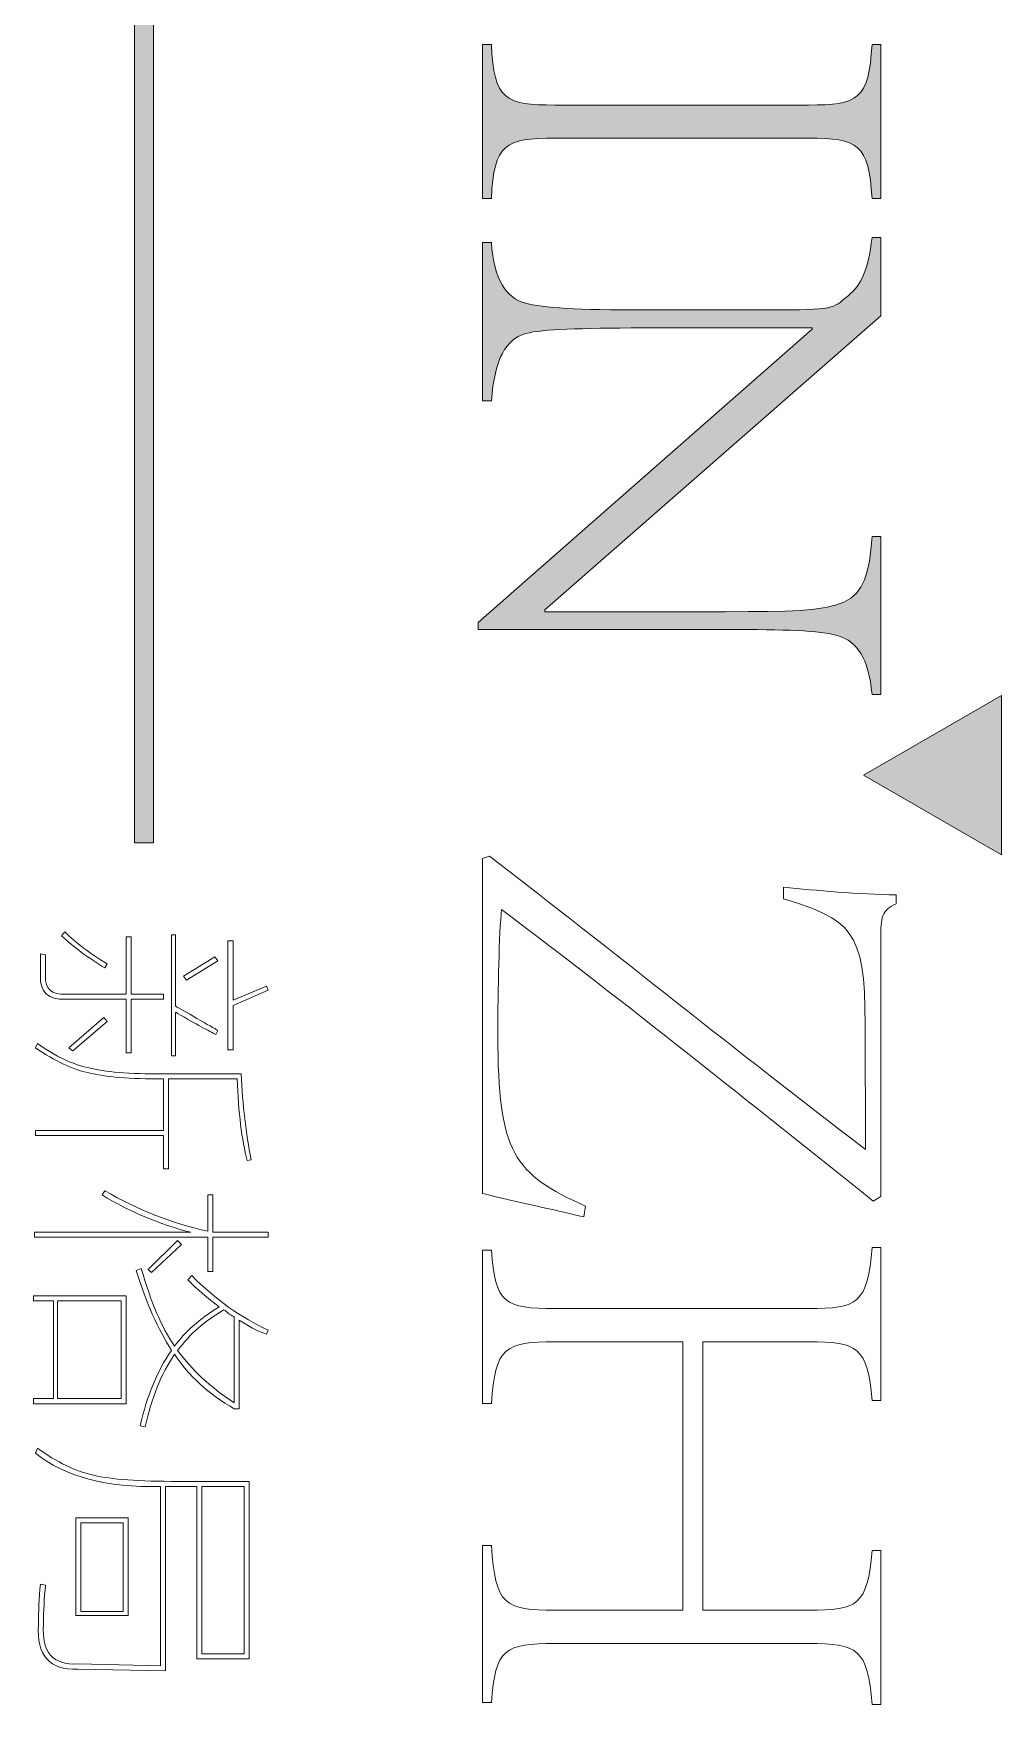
# Model space of a CAD drawing. Header units: inches. Extents: x -3733042 to -3643265, y 623859 to 997713.
# Drawn here: x -3679443 to -3678636, y 794954 to 796348 of the extents above; entities that cross this region are included whole.
import ezdxf

# ---------------------------------------------------------------- set-up
doc = ezdxf.new("R2010")
doc.units = ezdxf.units.IN
doc.header["$LTSCALE"] = 1000
doc.header["$MEASUREMENT"] = 0
doc.layers.get('0').update_dxf_attribs({"lineweight": 18})

msp = doc.modelspace()

# ---------------------------------------------------------------- hatches: boundary and pattern name
for points in [[(-3679342.9, 796861.4), (-3679342.9, 795672.8), (-3679358.9, 795672.8), (-3679358.9, 796861.4)], [(-3678635.5, 795663), (-3678750.6, 795729.4), (-3678635.5, 795795.8)]]:
    msp.add_hatch(color=256).paths.add_polyline_path(points, flags=0)
h = msp.add_hatch(color=256)
edge = h.paths.add_edge_path(flags=0)
edge.add_spline(control_points=[(-3679068.5, 796173.6), (-3679068.5, 796173.6), (-3679061.1, 796173.6), (-3679061.1, 796173.6)], knot_values=[0, 0, 0, 0, 7.441406, 7.441406, 7.441406, 7.441406], weights=[1, 1, 1, 1], degree=3, periodic=0)
edge.add_spline(control_points=[(-3679061.1, 796173.6), (-3679058.9, 796142.3), (-3679048.3, 796127.4), (-3679033.5, 796123.2)], knot_values=[0, 0, 0, 0, 61.348864, 61.348864, 61.348864, 61.348864], weights=[1, 1, 1, 1], degree=3, periodic=0)
edge.add_spline(control_points=[(-3679033.5, 796123.2), (-3679017.5, 796118.9), (-3678988.3, 796117.3), (-3678934.7, 796117.3)], knot_values=[0, 0, 0, 0, 99.116821, 99.116821, 99.116821, 99.116821], weights=[1, 1, 1, 1], degree=3, periodic=0)
edge.add_spline(control_points=[(-3678934.7, 796117.3), (-3678934.7, 796117.3), (-3678819.5, 796117.3), (-3678819.5, 796117.3)], knot_values=[0, 0, 0, 0, 115.212606, 115.212606, 115.212606, 115.212606], weights=[1, 1, 1, 1], degree=3, periodic=0)
edge.add_spline(control_points=[(-3678819.5, 796117.3), (-3678772.2, 796117.3), (-3678774.9, 796120), (-3678763.2, 796129.5)], knot_values=[0, 0, 0, 0, 59.527943, 59.527943, 59.527943, 59.527943], weights=[1, 1, 1, 1], degree=3, periodic=0)
edge.add_spline(control_points=[(-3678763.2, 796129.5), (-3678752.6, 796138.6), (-3678746.8, 796149.7), (-3678743.6, 796177.8)], knot_values=[0, 0, 0, 0, 53.556612, 53.556612, 53.556612, 53.556612], weights=[1, 1, 1, 1], degree=3, periodic=0)
edge.add_spline(control_points=[(-3678743.6, 796177.8), (-3678743.6, 796177.8), (-3678736.2, 796177.8), (-3678736.2, 796177.8)], knot_values=[0, 0, 0, 0, 7.441406, 7.441406, 7.441406, 7.441406], weights=[1, 1, 1, 1], degree=3, periodic=0)
edge.add_spline(control_points=[(-3678736.2, 796177.8), (-3678736.2, 796177.8), (-3678736.2, 796112.5), (-3678736.2, 796112.5)], knot_values=[0, 0, 0, 0, 65.293172, 65.293172, 65.293172, 65.293172], weights=[1, 1, 1, 1], degree=3, periodic=0)
edge.add_spline(control_points=[(-3678736.2, 796112.5), (-3678736.2, 796112.5), (-3679016.5, 795867.3), (-3679016.5, 795867.3)], knot_values=[0, 0, 0, 0, 372.463837, 372.463837, 372.463837, 372.463837], weights=[1, 1, 1, 1], degree=3, periodic=0)
edge.add_spline(control_points=[(-3679016.5, 795867.3), (-3679016.5, 795867.3), (-3679016.5, 795865.7), (-3679016.5, 795865.7)], knot_values=[0, 0, 0, 0, 1.601969, 1.601969, 1.601969, 1.601969], weights=[1, 1, 1, 1], degree=3, periodic=0)
edge.add_spline(control_points=[(-3679016.5, 795865.7), (-3679016.5, 795865.7), (-3678865.2, 795865.7), (-3678865.2, 795865.7)], knot_values=[0, 0, 0, 0, 151.308594, 151.308594, 151.308594, 151.308594], weights=[1, 1, 1, 1], degree=3, periodic=0)
edge.add_spline(control_points=[(-3678865.2, 795865.7), (-3678761.7, 795865.7), (-3678747.8, 795866.2), (-3678743.6, 795928.3)], knot_values=[0, 0, 0, 0, 161.678425, 161.678425, 161.678425, 161.678425], weights=[1, 1, 1, 1], degree=3, periodic=0)
edge.add_spline(control_points=[(-3678743.6, 795928.3), (-3678743.6, 795928.3), (-3678736.2, 795928.3), (-3678736.2, 795928.3)], knot_values=[0, 0, 0, 0, 7.441406, 7.441406, 7.441406, 7.441406], weights=[1, 1, 1, 1], degree=3, periodic=0)
edge.add_spline(control_points=[(-3678736.2, 795928.3), (-3678736.2, 795928.3), (-3678736.2, 795796.7), (-3678736.2, 795796.7)], knot_values=[0, 0, 0, 0, 131.645711, 131.645711, 131.645711, 131.645711], weights=[1, 1, 1, 1], degree=3, periodic=0)
edge.add_spline(control_points=[(-3678736.2, 795796.7), (-3678736.2, 795796.7), (-3678743.6, 795796.7), (-3678743.6, 795796.7)], knot_values=[0, 0, 0, 0, 7.441406, 7.441406, 7.441406, 7.441406], weights=[1, 1, 1, 1], degree=3, periodic=0)
edge.add_spline(control_points=[(-3678743.6, 795796.7), (-3678746.3, 795827.4), (-3678756.3, 795840.7), (-3678771.7, 795845.5)], knot_values=[0, 0, 0, 0, 60.154633, 60.154633, 60.154633, 60.154633], weights=[1, 1, 1, 1], degree=3, periodic=0)
edge.add_spline(control_points=[(-3678771.7, 795845.5), (-3678788.2, 795850.3), (-3678815.2, 795850.8), (-3678865.2, 795850.8)], knot_values=[0, 0, 0, 0, 93.804687, 93.804687, 93.804687, 93.804687], weights=[1, 1, 1, 1], degree=3, periodic=0)
edge.add_spline(control_points=[(-3678865.2, 795850.8), (-3678865.2, 795850.8), (-3679072.2, 795850.8), (-3679072.2, 795850.8)], knot_values=[0, 0, 0, 0, 207.067464, 207.067464, 207.067464, 207.067464], weights=[1, 1, 1, 1], degree=3, periodic=0)
edge.add_spline(control_points=[(-3679072.2, 795850.8), (-3679072.2, 795850.8), (-3679072.2, 795856.7), (-3679072.2, 795856.7)], knot_values=[0, 0, 0, 0, 5.839437, 5.839437, 5.839437, 5.839437], weights=[1, 1, 1, 1], degree=3, periodic=0)
edge.add_spline(control_points=[(-3679072.2, 795856.7), (-3679072.2, 795856.7), (-3678793.5, 796101.4), (-3678793.5, 796101.4)], knot_values=[0, 0, 0, 0, 370.937923, 370.937923, 370.937923, 370.937923], weights=[1, 1, 1, 1], degree=3, periodic=0)
edge.add_spline(control_points=[(-3678793.5, 796101.4), (-3678793.5, 796101.4), (-3678793.5, 796102.5), (-3678793.5, 796102.5)], knot_values=[0, 0, 0, 0, 1.059367, 1.059367, 1.059367, 1.059367], weights=[1, 1, 1, 1], degree=3, periodic=0)
edge.add_spline(control_points=[(-3678793.5, 796102.5), (-3678793.5, 796102.5), (-3678934.7, 796102.5), (-3678934.7, 796102.5)], knot_values=[0, 0, 0, 0, 141.231689, 141.231689, 141.231689, 141.231689], weights=[1, 1, 1, 1], degree=3, periodic=0)
edge.add_spline(control_points=[(-3678934.7, 796102.5), (-3678988.3, 796101.9), (-3679017.5, 796101.4), (-3679032.4, 796097.7)], knot_values=[0, 0, 0, 0, 97.919192, 97.919192, 97.919192, 97.919192], weights=[1, 1, 1, 1], degree=3, periodic=0)
edge.add_spline(control_points=[(-3679032.4, 796097.7), (-3679048.9, 796092.9), (-3679058.4, 796077), (-3679061.1, 796041.4)], knot_values=[0, 0, 0, 0, 67.378468, 67.378468, 67.378468, 67.378468], weights=[1, 1, 1, 1], degree=3, periodic=0)
edge.add_spline(control_points=[(-3679061.1, 796041.4), (-3679061.1, 796041.4), (-3679068.5, 796041.4), (-3679068.5, 796041.4)], knot_values=[0, 0, 0, 0, 7.441406, 7.441406, 7.441406, 7.441406], weights=[1, 1, 1, 1], degree=3, periodic=0)
edge.add_spline(control_points=[(-3679068.5, 796041.4), (-3679068.5, 796041.4), (-3679068.5, 796173.6), (-3679068.5, 796173.6)], knot_values=[0, 0, 0, 0, 132.188314, 132.188314, 132.188314, 132.188314], weights=[1, 1, 1, 1], degree=3, periodic=0)
edge = h.paths.add_edge_path(flags=0)
edge.add_spline(control_points=[(-3679068.5, 796338.7), (-3679068.5, 796338.7), (-3679061.1, 796338.7), (-3679061.1, 796338.7)], knot_values=[0, 0, 0, 0, 7.441406, 7.441406, 7.441406, 7.441406], weights=[1, 1, 1, 1], degree=3, periodic=0)
edge.add_spline(control_points=[(-3679061.1, 796338.7), (-3679058.9, 796292.5), (-3679049.9, 796288.2), (-3679008, 796288.2)], knot_values=[0, 0, 0, 0, 88.239798, 88.239798, 88.239798, 88.239798], weights=[1, 1, 1, 1], degree=3, periodic=0)
edge.add_spline(control_points=[(-3679008, 796288.2), (-3679008, 796288.2), (-3678796.7, 796288.2), (-3678796.7, 796288.2)], knot_values=[0, 0, 0, 0, 211.279093, 211.279093, 211.279093, 211.279093], weights=[1, 1, 1, 1], degree=3, periodic=0)
edge.add_spline(control_points=[(-3678796.7, 796288.2), (-3678755.3, 796288.2), (-3678746.3, 796292.5), (-3678743.6, 796338.7)], knot_values=[0, 0, 0, 0, 87.923984, 87.923984, 87.923984, 87.923984], weights=[1, 1, 1, 1], degree=3, periodic=0)
edge.add_spline(control_points=[(-3678743.6, 796338.7), (-3678743.6, 796338.7), (-3678736.2, 796338.7), (-3678736.2, 796338.7)], knot_values=[0, 0, 0, 0, 7.441406, 7.441406, 7.441406, 7.441406], weights=[1, 1, 1, 1], degree=3, periodic=0)
edge.add_spline(control_points=[(-3678736.2, 796338.7), (-3678736.2, 796338.7), (-3678736.2, 796210.2), (-3678736.2, 796210.2)], knot_values=[0, 0, 0, 0, 128.467611, 128.467611, 128.467611, 128.467611], weights=[1, 1, 1, 1], degree=3, periodic=0)
edge.add_spline(control_points=[(-3678736.2, 796210.2), (-3678736.2, 796210.2), (-3678743.6, 796210.2), (-3678743.6, 796210.2)], knot_values=[0, 0, 0, 0, 7.441406, 7.441406, 7.441406, 7.441406], weights=[1, 1, 1, 1], degree=3, periodic=0)
edge.add_spline(control_points=[(-3678743.6, 796210.2), (-3678746.3, 796255.9), (-3678755.3, 796260.6), (-3678796.7, 796260.6)], knot_values=[0, 0, 0, 0, 87.776928, 87.776928, 87.776928, 87.776928], weights=[1, 1, 1, 1], degree=3, periodic=0)
edge.add_spline(control_points=[(-3678796.7, 796260.6), (-3678796.7, 796260.6), (-3679008, 796260.6), (-3679008, 796260.6)], knot_values=[0, 0, 0, 0, 211.279093, 211.279093, 211.279093, 211.279093], weights=[1, 1, 1, 1], degree=3, periodic=0)
edge.add_spline(control_points=[(-3679008, 796260.6), (-3679049.9, 796260.6), (-3679058.9, 796255.9), (-3679061.1, 796210.2)], knot_values=[0, 0, 0, 0, 88.092225, 88.092225, 88.092225, 88.092225], weights=[1, 1, 1, 1], degree=3, periodic=0)
edge.add_spline(control_points=[(-3679061.1, 796210.2), (-3679061.1, 796210.2), (-3679068.5, 796210.2), (-3679068.5, 796210.2)], knot_values=[0, 0, 0, 0, 7.441406, 7.441406, 7.441406, 7.441406], weights=[1, 1, 1, 1], degree=3, periodic=0)
edge.add_spline(control_points=[(-3679068.5, 796210.2), (-3679068.5, 796210.2), (-3679068.5, 796338.7), (-3679068.5, 796338.7)], knot_values=[0, 0, 0, 0, 128.467611, 128.467611, 128.467611, 128.467611], weights=[1, 1, 1, 1], degree=3, periodic=0)
edge = h.paths.add_edge_path(flags=0)
edge.add_spline(control_points=[(-3678743.6, 796688.5), (-3678743.6, 796688.5), (-3678736.2, 796688.5), (-3678736.2, 796688.5)], knot_values=[0, 0, 0, 0, 7.441406, 7.441406, 7.441406, 7.441406], weights=[1, 1, 1, 1], degree=3, periodic=0)
edge.add_spline(control_points=[(-3678736.2, 796688.5), (-3678736.2, 796688.5), (-3678736.2, 796570.6), (-3678736.2, 796570.6)], knot_values=[0, 0, 0, 0, 117.873942, 117.873942, 117.873942, 117.873942], weights=[1, 1, 1, 1], degree=3, periodic=0)
edge.add_spline(control_points=[(-3678736.2, 796570.6), (-3678736.2, 796570.6), (-3678743.6, 796570.6), (-3678743.6, 796570.6)], knot_values=[0, 0, 0, 0, 7.441406, 7.441406, 7.441406, 7.441406], weights=[1, 1, 1, 1], degree=3, periodic=0)
edge.add_spline(control_points=[(-3678743.6, 796570.6), (-3678746.3, 796597.2), (-3678748.9, 796607.2), (-3678756.3, 796607.2), (-3678760.1, 796607.2), (-3678765.3, 796604.6), (-3678772.2, 796599.8)], knot_values=[0, 0, 0, 0, 29.533034, 29.533034, 29.533034, 59.066067, 59.066067, 59.066067, 59.066067], weights=[1, 1, 1, 1, 1, 1, 1], degree=3, periodic=0)
edge.add_spline(control_points=[(-3678772.2, 796599.8), (-3678802.5, 796581.2), (-3678836, 796556.3), (-3678871.5, 796530.3)], knot_values=[0, 0, 0, 0, 121.232205, 121.232205, 121.232205, 121.232205], weights=[1, 1, 1, 1], degree=3, periodic=0)
edge.add_spline(control_points=[(-3678871.5, 796530.3), (-3678827.5, 796498.9), (-3678777.1, 796463.9), (-3678761.1, 796463.9), (-3678751, 796463.9), (-3678746.8, 796474.5), (-3678743.6, 796500.5)], knot_values=[0, 0, 0, 0, 86.780348, 86.780348, 86.780348, 173.560696, 173.560696, 173.560696, 173.560696], weights=[1, 1, 1, 1, 1, 1, 1], degree=3, periodic=0)
edge.add_spline(control_points=[(-3678743.6, 796500.5), (-3678743.6, 796500.5), (-3678736.2, 796500.5), (-3678736.2, 796500.5)], knot_values=[0, 0, 0, 0, 7.441406, 7.441406, 7.441406, 7.441406], weights=[1, 1, 1, 1], degree=3, periodic=0)
edge.add_spline(control_points=[(-3678736.2, 796500.5), (-3678736.2, 796500.5), (-3678736.2, 796379.5), (-3678736.2, 796379.5)], knot_values=[0, 0, 0, 0, 121.026204, 121.026204, 121.026204, 121.026204], weights=[1, 1, 1, 1], degree=3, periodic=0)
edge.add_spline(control_points=[(-3678736.2, 796379.5), (-3678736.2, 796379.5), (-3678743.6, 796379.5), (-3678743.6, 796379.5)], knot_values=[0, 0, 0, 0, 7.441406, 7.441406, 7.441406, 7.441406], weights=[1, 1, 1, 1], degree=3, periodic=0)
edge.add_spline(control_points=[(-3678743.6, 796379.5), (-3678748.4, 796420.4), (-3678759, 796428.8), (-3678788.7, 796453.3)], knot_values=[0, 0, 0, 0, 89.969743, 89.969743, 89.969743, 89.969743], weights=[1, 1, 1, 1], degree=3, periodic=0)
edge.add_spline(control_points=[(-3678788.7, 796453.3), (-3678798.3, 796460.7), (-3678821.1, 796478.2), (-3678883.2, 796523.4)], knot_values=[0, 0, 0, 0, 117.621334, 117.621334, 117.621334, 117.621334], weights=[1, 1, 1, 1], degree=3, periodic=0)
edge.add_spline(control_points=[(-3678883.2, 796523.4), (-3678929.4, 796491), (-3678977.7, 796456.5), (-3679009, 796433.6)], knot_values=[0, 0, 0, 0, 154.55378, 154.55378, 154.55378, 154.55378], weights=[1, 1, 1, 1], degree=3, periodic=0)
edge.add_spline(control_points=[(-3679009, 796433.6), (-3679043, 796409.8), (-3679057.9, 796394.9), (-3679061.6, 796357.2)], knot_values=[0, 0, 0, 0, 96.776453, 96.776453, 96.776453, 96.776453], weights=[1, 1, 1, 1], degree=3, periodic=0)
edge.add_spline(control_points=[(-3679061.6, 796357.2), (-3679061.6, 796357.2), (-3679068.5, 796357.2), (-3679068.5, 796357.2)], knot_values=[0, 0, 0, 0, 6.924642, 6.924642, 6.924642, 6.924642], weights=[1, 1, 1, 1], degree=3, periodic=0)
edge.add_spline(control_points=[(-3679068.5, 796357.2), (-3679068.5, 796357.2), (-3679068.5, 796479.8), (-3679068.5, 796479.8)], knot_values=[0, 0, 0, 0, 122.628174, 122.628174, 122.628174, 122.628174], weights=[1, 1, 1, 1], degree=3, periodic=0)
edge.add_spline(control_points=[(-3679068.5, 796479.8), (-3679068.5, 796479.8), (-3679061.6, 796479.8), (-3679061.6, 796479.8)], knot_values=[0, 0, 0, 0, 6.924642, 6.924642, 6.924642, 6.924642], weights=[1, 1, 1, 1], degree=3, periodic=0)
edge.add_spline(control_points=[(-3679061.6, 796479.8), (-3679058.9, 796458.6), (-3679055.2, 796446.9), (-3679045.7, 796446.9), (-3679041.9, 796446.9), (-3679038.2, 796448.5), (-3679032.9, 796451.1)], knot_values=[0, 0, 0, 0, 26.534513, 26.534513, 26.534513, 53.069027, 53.069027, 53.069027, 53.069027], weights=[1, 1, 1, 1, 1, 1, 1], degree=3, periodic=0)
edge.add_spline(control_points=[(-3679032.9, 796451.1), (-3679009.6, 796466), (-3678952.8, 796506.4), (-3678911.4, 796537.2)], knot_values=[0, 0, 0, 0, 148.941001, 148.941001, 148.941001, 148.941001], weights=[1, 1, 1, 1], degree=3, periodic=0)
edge.add_spline(control_points=[(-3678911.4, 796537.2), (-3678959.7, 796569.5), (-3678997.9, 796591.8), (-3679030.3, 796611)], knot_values=[0, 0, 0, 0, 139.967761, 139.967761, 139.967761, 139.967761], weights=[1, 1, 1, 1], degree=3, periodic=0)
edge.add_spline(control_points=[(-3679030.3, 796611), (-3679036.6, 796614.1), (-3679041.4, 796616.3), (-3679045.2, 796616.3), (-3679054.7, 796616.3), (-3679058.9, 796606.2), (-3679061.1, 796581.2)], knot_values=[0, 0, 0, 0, 28.89822, 28.89822, 28.89822, 57.796439, 57.796439, 57.796439, 57.796439], weights=[1, 1, 1, 1, 1, 1, 1], degree=3, periodic=0)
edge.add_spline(control_points=[(-3679061.1, 796581.2), (-3679061.1, 796581.2), (-3679068.5, 796581.2), (-3679068.5, 796581.2)], knot_values=[0, 0, 0, 0, 7.441406, 7.441406, 7.441406, 7.441406], weights=[1, 1, 1, 1], degree=3, periodic=0)
edge.add_spline(control_points=[(-3679068.5, 796581.2), (-3679068.5, 796581.2), (-3679068.5, 796699.1), (-3679068.5, 796699.1)], knot_values=[0, 0, 0, 0, 117.873942, 117.873942, 117.873942, 117.873942], weights=[1, 1, 1, 1], degree=3, periodic=0)
edge.add_spline(control_points=[(-3679068.5, 796699.1), (-3679068.5, 796699.1), (-3679061.1, 796699.1), (-3679061.1, 796699.1)], knot_values=[0, 0, 0, 0, 7.441406, 7.441406, 7.441406, 7.441406], weights=[1, 1, 1, 1], degree=3, periodic=0)
edge.add_spline(control_points=[(-3679061.1, 796699.1), (-3679057.3, 796667.7), (-3679046.7, 796653.9), (-3679029.2, 796638)], knot_values=[0, 0, 0, 0, 70.794263, 70.794263, 70.794263, 70.794263], weights=[1, 1, 1, 1], degree=3, periodic=0)
edge.add_spline(control_points=[(-3679029.2, 796638), (-3679024.9, 796632.7), (-3678993.1, 796609.4), (-3678899.1, 796545.1)], knot_values=[0, 0, 0, 0, 159.934181, 159.934181, 159.934181, 159.934181], weights=[1, 1, 1, 1], degree=3, periodic=0)
edge.add_spline(control_points=[(-3678899.1, 796545.1), (-3678854.5, 796575.4), (-3678811.5, 796604.6), (-3678795.6, 796617.3)], knot_values=[0, 0, 0, 0, 126.234775, 126.234775, 126.234775, 126.234775], weights=[1, 1, 1, 1], degree=3, periodic=0)
edge.add_spline(control_points=[(-3678795.6, 796617.3), (-3678757.4, 796643.9), (-3678748.4, 796647.6), (-3678743.6, 796688.5)], knot_values=[0, 0, 0, 0, 92.849059, 92.849059, 92.849059, 92.849059], weights=[1, 1, 1, 1], degree=3, periodic=0)

# ---------------------------------------------------------------- linework, layer by layer
at = {"lineweight": 0}
for p, q in [((-3679358.9, 795672.8), (-3679358.9, 796861.4)), ((-3679342.9, 796861.4), (-3679342.9, 795672.8)), ((-3679342.9, 795672.8), (-3679358.9, 795672.8))]:
    msp.add_line(p, q, dxfattribs=at)
for p, q in [((-3679068.5, 796338.7), (-3679068.5, 796210.2)), ((-3678736.2, 796338.7), (-3678736.2, 796210.2)), ((-3678736.2, 796177.8), (-3678736.2, 796112.5)), ((-3679068.5, 796173.6), (-3679068.5, 796041.4)), ((-3678793.5, 796102.5), (-3678793.5, 796101.4)), ((-3678736.2, 795928.3), (-3678736.2, 795796.7)), ((-3679016.5, 795867.3), (-3679016.5, 795865.7)), ((-3679072.2, 795856.7), (-3679072.2, 795850.8)), ((-3678750.6, 795729.4), (-3678635.5, 795795.8)), ((-3678635.5, 795795.8), (-3678635.5, 795663)), ((-3678635.5, 795663), (-3678750.6, 795729.4)), ((-3679068.5, 795659.8), (-3679068.5, 795380.5)), ((-3678817.4, 795635.9), (-3678817.4, 795626.3)), ((-3678723.4, 795629.5), (-3678723.4, 795622.1)), ((-3678736.2, 795594), (-3678736.2, 795377.9)), ((-3679068.5, 795333.3), (-3679068.5, 795205.4)), ((-3678736.2, 795335.5), (-3678736.2, 795208)), ((-3678901.3, 795256.9), (-3678901.3, 795032.9)), ((-3678884.8, 795256.9), (-3678884.8, 795032.9)), ((-3679068.5, 795087), (-3679068.5, 794955.9)), ((-3678736.2, 795082.8), (-3678736.2, 794954.3))]:
    msp.add_line(p, q)
at = {"lineweight": 9}
for p, q in [((-3679365.8, 795594.6), (-3679365.8, 795546.7)), ((-3679361.5, 795594.6), (-3679361.5, 795546.7)), ((-3679327.9, 795596.3), (-3679327.9, 795495.4)), ((-3679324.5, 795596.3), (-3679324.5, 795536.6)), ((-3679437.2, 795580.3), (-3679437.2, 795561.8)), ((-3679433, 795579.5), (-3679433, 795561.8)), ((-3679280.8, 795500.4), (-3679280.8, 795591.2)), ((-3679280.8, 795591.2), (-3679276.6, 795591.2)), ((-3679276.6, 795591.2), (-3679276.6, 795541.6)), ((-3679317.8, 795561.8), (-3679291.7, 795577.8)), ((-3679289.2, 795574.4), (-3679315.3, 795558.5)), ((-3679291.7, 795577.8), (-3679289.2, 795574.4)), ((-3679315.3, 795558.5), (-3679317.8, 795561.8)), ((-3679276.6, 795541.6), (-3679248.8, 795553.4)), ((-3679248.8, 795553.4), (-3679247.2, 795550)), ((-3679365.8, 795542.5), (-3679365.8, 795497.9)), ((-3679361.5, 795542.5), (-3679361.5, 795497.9)), ((-3679334.6, 795546.7), (-3679334.6, 795542.5)), ((-3679247.2, 795550), (-3679276.6, 795537.4)), ((-3679276.6, 795537.4), (-3679276.6, 795500.4)), ((-3679413.7, 795502.1), (-3679384.3, 795527.3)), ((-3679381.7, 795524), (-3679410.3, 795499.6)), ((-3679384.3, 795527.3), (-3679381.7, 795524)), ((-3679324.5, 795531.5), (-3679324.5, 795495.4)), ((-3679410.3, 795499.6), (-3679413.7, 795502.1)), ((-3679276.6, 795500.4), (-3679280.8, 795500.4)), ((-3679334.6, 795476), (-3679334.6, 795433.1)), ((-3679330.4, 795476), (-3679330.4, 795401.2)), ((-3679441.5, 795433.1), (-3679441.5, 795428.9)), ((-3679334.6, 795428.9), (-3679334.6, 795401.2)), ((-3679297.6, 795379.3), (-3679297.6, 795349)), ((-3679293.4, 795379.3), (-3679293.4, 795348.2)), ((-3679442.3, 795348.2), (-3679442.3, 795344)), ((-3679347.3, 795317.1), (-3679322.8, 795341.4)), ((-3679322.8, 795341.4), (-3679319.5, 795338.1)), ((-3679297.6, 795344), (-3679297.6, 795315.4)), ((-3679293.4, 795344), (-3679293.4, 795315.4)), ((-3679247.2, 795348.2), (-3679247.2, 795344)), ((-3679319.5, 795338.1), (-3679344.7, 795314.5)), ((-3679344.7, 795314.5), (-3679347.3, 795317.1)), ((-3679443.1, 795291), (-3679443.1, 795295.2)), ((-3679443.1, 795295.2), (-3679365.8, 795295.2)), ((-3679426.3, 795291), (-3679443.1, 795291)), ((-3679426.3, 795209.4), (-3679426.3, 795291)), ((-3679369.9, 795291), (-3679422.9, 795291)), ((-3679422.9, 795291), (-3679422.9, 795209.4)), ((-3679369.9, 795209.4), (-3679369.9, 795291)), ((-3679365.8, 795295.2), (-3679365.8, 795205.2)), ((-3679275.7, 795277.5), (-3679275.7, 795206)), ((-3679271.5, 795275), (-3679271.5, 795201)), ((-3679443.1, 795205.2), (-3679443.1, 795209.4)), ((-3679443.1, 795209.4), (-3679426.3, 795209.4)), ((-3679365.8, 795205.2), (-3679443.1, 795205.2)), ((-3679422.9, 795209.4), (-3679369.9, 795209.4)), ((-3679337.1, 795136.2), (-3679337.1, 794986.5)), ((-3679332.9, 795136.2), (-3679332.9, 794982.3)), ((-3679306.8, 795136.2), (-3679306.8, 794992.4)), ((-3679267.3, 795136.2), (-3679302.7, 795136.2)), ((-3679302.7, 795136.2), (-3679302.7, 794996.6)), ((-3679267.3, 794996.6), (-3679267.3, 795136.2)), ((-3679263.1, 795140.4), (-3679263.1, 794992.4)), ((-3679407.8, 795028.5), (-3679407.8, 795110.1)), ((-3679407.8, 795110.1), (-3679364, 795110.1)), ((-3679368.3, 795105.9), (-3679403.6, 795105.9)), ((-3679403.6, 795105.9), (-3679403.6, 795031.9)), ((-3679368.3, 795031.9), (-3679368.3, 795105.9)), ((-3679364, 795110.1), (-3679364, 795028.5)), ((-3679364, 795028.5), (-3679407.8, 795028.5)), ((-3679403.6, 795031.9), (-3679368.3, 795031.9)), ((-3679302.7, 794996.6), (-3679267.3, 794996.6))]:
    msp.add_line(p, q, dxfattribs=at)
for points in [[(-3679068.5, 796338.7), (-3679068.5, 796338.7), (-3679061.1, 796338.7), (-3679061.1, 796338.7)], [(-3679061.1, 796338.7), (-3679058.9, 796292.5), (-3679049.9, 796288.2), (-3679008, 796288.2)], [(-3678796.7, 796288.2), (-3678755.3, 796288.2), (-3678746.3, 796292.5), (-3678743.6, 796338.7)], [(-3678743.6, 796338.7), (-3678743.6, 796338.7), (-3678736.2, 796338.7), (-3678736.2, 796338.7)], [(-3679008, 796288.2), (-3679008, 796288.2), (-3678796.7, 796288.2), (-3678796.7, 796288.2)], [(-3679008, 796260.6), (-3679049.9, 796260.6), (-3679058.9, 796255.9), (-3679061.1, 796210.2)], [(-3678796.7, 796260.6), (-3678796.7, 796260.6), (-3679008, 796260.6), (-3679008, 796260.6)], [(-3678743.6, 796210.2), (-3678746.3, 796255.9), (-3678755.3, 796260.6), (-3678796.7, 796260.6)], [(-3679061.1, 796210.2), (-3679061.1, 796210.2), (-3679068.5, 796210.2), (-3679068.5, 796210.2)], [(-3678736.2, 796210.2), (-3678736.2, 796210.2), (-3678743.6, 796210.2), (-3678743.6, 796210.2)], [(-3678763.2, 796129.5), (-3678752.6, 796138.6), (-3678746.8, 796149.7), (-3678743.6, 796177.8)], [(-3678743.6, 796177.8), (-3678743.6, 796177.8), (-3678736.2, 796177.8), (-3678736.2, 796177.8)], [(-3679068.5, 796173.6), (-3679068.5, 796173.6), (-3679061.1, 796173.6), (-3679061.1, 796173.6)], [(-3679061.1, 796173.6), (-3679058.9, 796142.3), (-3679048.3, 796127.4), (-3679033.5, 796123.2)], [(-3679033.5, 796123.2), (-3679017.5, 796118.9), (-3678988.3, 796117.3), (-3678934.7, 796117.3)], [(-3678819.5, 796117.3), (-3678772.2, 796117.3), (-3678774.9, 796120), (-3678763.2, 796129.5)], [(-3678736.2, 796112.5), (-3678736.2, 796112.5), (-3679016.5, 795867.3), (-3679016.5, 795867.3)], [(-3678934.7, 796117.3), (-3678934.7, 796117.3), (-3678819.5, 796117.3), (-3678819.5, 796117.3)], [(-3679072.2, 795856.7), (-3679072.2, 795856.7), (-3678793.5, 796101.4), (-3678793.5, 796101.4)], [(-3679032.4, 796097.7), (-3679048.9, 796092.9), (-3679058.4, 796077), (-3679061.1, 796041.4)], [(-3678934.7, 796102.5), (-3678988.3, 796101.9), (-3679017.5, 796101.4), (-3679032.4, 796097.7)], [(-3678793.5, 796102.5), (-3678793.5, 796102.5), (-3678934.7, 796102.5), (-3678934.7, 796102.5)], [(-3679061.1, 796041.4), (-3679061.1, 796041.4), (-3679068.5, 796041.4), (-3679068.5, 796041.4)], [(-3678865.2, 795865.7), (-3678761.7, 795865.7), (-3678747.8, 795866.2), (-3678743.6, 795928.3)], [(-3678743.6, 795928.3), (-3678743.6, 795928.3), (-3678736.2, 795928.3), (-3678736.2, 795928.3)], [(-3679016.5, 795865.7), (-3679016.5, 795865.7), (-3678865.2, 795865.7), (-3678865.2, 795865.7)], [(-3678865.2, 795850.8), (-3678865.2, 795850.8), (-3679072.2, 795850.8), (-3679072.2, 795850.8)], [(-3678771.7, 795845.5), (-3678788.2, 795850.3), (-3678815.2, 795850.8), (-3678865.2, 795850.8)], [(-3678743.6, 795796.7), (-3678746.3, 795827.4), (-3678756.3, 795840.7), (-3678771.7, 795845.5)], [(-3678736.2, 795796.7), (-3678736.2, 795796.7), (-3678743.6, 795796.7), (-3678743.6, 795796.7)], [(-3679068.5, 795659.8), (-3679068.5, 795659.8), (-3679062.7, 795661.9), (-3679062.7, 795661.9)], [(-3679062.7, 795661.9), (-3678958.6, 795581.7), (-3678856.1, 795498.9), (-3678748.9, 795417.2)], [(-3678817.4, 795635.9), (-3678790.3, 795633.2), (-3678754.7, 795630.1), (-3678723.4, 795629.5)], [(-3678749.4, 795521.7), (-3678748.9, 795601.4), (-3678762.2, 795608.8), (-3678817.4, 795626.3)], [(-3678723.4, 795622.1), (-3678729.3, 795619.4), (-3678732.5, 795616.8), (-3678734.6, 795612)], [(-3678742.5, 795374.2), (-3678844.4, 795455.4), (-3678946.9, 795537.7), (-3679052.6, 795617.3)], [(-3678734.6, 795612), (-3678736.2, 795607.8), (-3678736.2, 795601.9), (-3678736.2, 795594)], [(-3678748.9, 795417.2), (-3678748.9, 795417.2), (-3678749.4, 795521.7), (-3678749.4, 795521.7)], [(-3678984.1, 795360.9), (-3678997.9, 795364.6), (-3679043, 795374.2), (-3679068.5, 795380.5)], [(-3678982.5, 795369.9), (-3678982.5, 795369.9), (-3678984.1, 795360.9), (-3678984.1, 795360.9)], [(-3678736.2, 795377.9), (-3678736.2, 795377.9), (-3678742.5, 795374.2), (-3678742.5, 795374.2)], [(-3679068.5, 795333.3), (-3679068.5, 795333.3), (-3679061.1, 795333.3), (-3679061.1, 795333.3)], [(-3679061.1, 795333.3), (-3679057.9, 795288.7), (-3679049.9, 795284.5), (-3679008, 795284.5)], [(-3678796.7, 795284.5), (-3678755.3, 795284.5), (-3678747.3, 795288.7), (-3678743.6, 795335.5)], [(-3678743.6, 795335.5), (-3678743.6, 795335.5), (-3678736.2, 795335.5), (-3678736.2, 795335.5)], [(-3679008, 795284.5), (-3679008, 795284.5), (-3678796.7, 795284.5), (-3678796.7, 795284.5)], [(-3679008, 795256.9), (-3679049.9, 795256.9), (-3679057.9, 795252.1), (-3679061.1, 795205.4)], [(-3678901.3, 795256.9), (-3678901.3, 795256.9), (-3679008, 795256.9), (-3679008, 795256.9)], [(-3678796.7, 795256.9), (-3678796.7, 795256.9), (-3678884.8, 795256.9), (-3678884.8, 795256.9)], [(-3678743.6, 795208), (-3678747.3, 795252.1), (-3678755.3, 795256.9), (-3678796.7, 795256.9)], [(-3679061.1, 795205.4), (-3679061.1, 795205.4), (-3679068.5, 795205.4), (-3679068.5, 795205.4)], [(-3678736.2, 795208), (-3678736.2, 795208), (-3678743.6, 795208), (-3678743.6, 795208)], [(-3679068.5, 795087), (-3679068.5, 795087), (-3679061.1, 795087), (-3679061.1, 795087)], [(-3679061.1, 795087), (-3679057.9, 795037.1), (-3679049.9, 795032.9), (-3679008, 795032.9)], [(-3678796.7, 795032.9), (-3678755.3, 795032.9), (-3678747.3, 795037.1), (-3678743.6, 795082.8)], [(-3678743.6, 795082.8), (-3678743.6, 795082.8), (-3678736.2, 795082.8), (-3678736.2, 795082.8)], [(-3679008, 795032.9), (-3679008, 795032.9), (-3678901.3, 795032.9), (-3678901.3, 795032.9)], [(-3678884.8, 795032.9), (-3678884.8, 795032.9), (-3678796.7, 795032.9), (-3678796.7, 795032.9)], [(-3679008, 795005.2), (-3679049.9, 795005.2), (-3679057.9, 795001), (-3679061.1, 794955.9)], [(-3678796.7, 795005.2), (-3678796.7, 795005.2), (-3679008, 795005.2), (-3679008, 795005.2)], [(-3678743.6, 794954.3), (-3678747.3, 795001), (-3678755.3, 795005.2), (-3678796.7, 795005.2)], [(-3679061.1, 794955.9), (-3679061.1, 794955.9), (-3679068.5, 794955.9), (-3679068.5, 794955.9)], [(-3678736.2, 794954.3), (-3678736.2, 794954.3), (-3678743.6, 794954.3), (-3678743.6, 794954.3)]]:
    msp.add_open_spline(points, degree=3)
msp.add_open_spline([(-3679052.6, 795617.3), (-3679054.7, 795598.2), (-3679055.7, 795550.4), (-3679055.7, 795512.7), (-3679055.7, 795414.5), (-3679042.5, 795396.5), (-3678982.5, 795369.9)], degree=3, knots=[0, 0, 0, 0, 138.981154, 138.981154, 138.981154, 277.962308, 277.962308, 277.962308, 277.962308])
for points in [[(-3679419.6, 795595.5), (-3679419.6, 795595.5), (-3679417, 795598.8), (-3679417, 795598.8)], [(-3679383.4, 795568.6), (-3679397.4, 795577), (-3679409.5, 795585.9), (-3679419.6, 795595.5)], [(-3679417, 795598.8), (-3679408.1, 795589.9), (-3679396.3, 795580.9), (-3679381.7, 795571.9)], [(-3679365.8, 795594.6), (-3679365.8, 795594.6), (-3679361.5, 795594.6), (-3679361.5, 795594.6)], [(-3679327.9, 795596.3), (-3679327.9, 795596.3), (-3679324.5, 795596.3), (-3679324.5, 795596.3)], [(-3679437.2, 795580.3), (-3679437.2, 795580.3), (-3679433, 795579.5), (-3679433, 795579.5)], [(-3679381.7, 795571.9), (-3679381.7, 795571.9), (-3679383.4, 795568.6), (-3679383.4, 795568.6)], [(-3679416.2, 795542.5), (-3679430.8, 795541.9), (-3679437.8, 795548.4), (-3679437.2, 795561.8)], [(-3679433, 795561.8), (-3679433.6, 795551.2), (-3679428, 795546.1), (-3679416.2, 795546.7)], [(-3679416.2, 795546.7), (-3679416.2, 795546.7), (-3679365.8, 795546.7), (-3679365.8, 795546.7)], [(-3679365.8, 795542.5), (-3679365.8, 795542.5), (-3679416.2, 795542.5), (-3679416.2, 795542.5)], [(-3679361.5, 795546.7), (-3679361.5, 795546.7), (-3679334.6, 795546.7), (-3679334.6, 795546.7)], [(-3679334.6, 795542.5), (-3679334.6, 795542.5), (-3679361.5, 795542.5), (-3679361.5, 795542.5)], [(-3679324.5, 795536.6), (-3679321.2, 795534.9), (-3679315.3, 795531.5), (-3679306.8, 795526.5)], [(-3679322.8, 795530.7), (-3679323.4, 795531.3), (-3679324, 795531.5), (-3679324.5, 795531.5)], [(-3679290.9, 795513), (-3679296.5, 795515.9), (-3679307.1, 795521.7), (-3679322.8, 795530.7)], [(-3679306.8, 795526.5), (-3679297.9, 795521.5), (-3679292, 795518.1), (-3679289.2, 795516.4)], [(-3679289.2, 795516.4), (-3679289.2, 795516.4), (-3679290.9, 795513), (-3679290.9, 795513)], [(-3679441.5, 795502.1), (-3679441.5, 795502.1), (-3679439.8, 795505.5), (-3679439.8, 795505.5)], [(-3679396.9, 795481.1), (-3679410.3, 795483.9), (-3679425.2, 795490.9), (-3679441.5, 795502.1)], [(-3679439.8, 795505.5), (-3679424.6, 795494.8), (-3679410.3, 795488.1), (-3679396.9, 795485.3)], [(-3679361.5, 795497.9), (-3679361.5, 795497.9), (-3679365.8, 795497.9), (-3679365.8, 795497.9)], [(-3679324.5, 795495.4), (-3679324.5, 795495.4), (-3679327.9, 795495.4), (-3679327.9, 795495.4)], [(-3679396.9, 795485.3), (-3679384, 795481.9), (-3679363.2, 795480.2), (-3679334.6, 795480.2)], [(-3679334.6, 795476), (-3679362.7, 795476), (-3679383.4, 795477.7), (-3679396.9, 795481.1)], [(-3679334.6, 795480.2), (-3679334.6, 795480.2), (-3679269.8, 795480.2), (-3679269.8, 795480.2)], [(-3679273.2, 795476), (-3679273.2, 795476), (-3679330.4, 795476), (-3679330.4, 795476)], [(-3679264.8, 795407.9), (-3679269.3, 795425.3), (-3679272.1, 795448), (-3679273.2, 795476)], [(-3679269.8, 795480.2), (-3679268.7, 795454.4), (-3679265.9, 795430.6), (-3679261.4, 795408.7)], [(-3679441.5, 795433.1), (-3679441.5, 795433.1), (-3679334.6, 795433.1), (-3679334.6, 795433.1)], [(-3679334.6, 795428.9), (-3679334.6, 795428.9), (-3679441.5, 795428.9), (-3679441.5, 795428.9)], [(-3679330.4, 795401.2), (-3679330.4, 795401.2), (-3679334.6, 795401.2), (-3679334.6, 795401.2)], [(-3679261.4, 795408.7), (-3679261.4, 795408.7), (-3679264.8, 795407.9), (-3679264.8, 795407.9)], [(-3679385.9, 795379.3), (-3679385.9, 795379.3), (-3679383.4, 795382.7), (-3679383.4, 795382.7)], [(-3679311.9, 795348.2), (-3679338.3, 795354.9), (-3679362.9, 795365.3), (-3679385.9, 795379.3)], [(-3679383.4, 795382.7), (-3679356.5, 795367), (-3679327.9, 795355.7), (-3679297.6, 795349)], [(-3679297.6, 795379.3), (-3679297.6, 795379.3), (-3679293.4, 795379.3), (-3679293.4, 795379.3)], [(-3679442.3, 795348.2), (-3679442.3, 795348.2), (-3679311.9, 795348.2), (-3679311.9, 795348.2)], [(-3679297.6, 795344), (-3679297.6, 795344), (-3679442.3, 795344), (-3679442.3, 795344)], [(-3679293.4, 795348.2), (-3679293.4, 795348.2), (-3679247.2, 795348.2), (-3679247.2, 795348.2)], [(-3679247.2, 795344), (-3679247.2, 795344), (-3679293.4, 795344), (-3679293.4, 795344)], [(-3679357.3, 795316.2), (-3679357.3, 795316.2), (-3679353.1, 795317.9), (-3679353.1, 795317.9)], [(-3679327.9, 795249.7), (-3679339.1, 795267.1), (-3679348.9, 795289.3), (-3679357.3, 795316.2)], [(-3679353.1, 795317.9), (-3679345.3, 795290.4), (-3679336, 795268.8), (-3679325.4, 795253.1)], [(-3679293.4, 795315.4), (-3679293.4, 795315.4), (-3679297.6, 795315.4), (-3679297.6, 795315.4)], [(-3679314.4, 795308.6), (-3679314.4, 795308.6), (-3679311.1, 795312), (-3679311.1, 795312)], [(-3679288.3, 795285.9), (-3679297.9, 795293.2), (-3679306.6, 795300.8), (-3679314.4, 795308.6)], [(-3679311.1, 795312), (-3679290.9, 795291.8), (-3679269.6, 795276.7), (-3679247.2, 795266.6)], [(-3679325.4, 795253.1), (-3679317, 795264.9), (-3679304.6, 795275.8), (-3679288.3, 795285.9)], [(-3679284.2, 795283.4), (-3679299.9, 795274.4), (-3679312.7, 795263.2), (-3679322.8, 795249.7)], [(-3679279.9, 795280), (-3679281.6, 795281.7), (-3679283, 795282.8), (-3679284.2, 795283.4)], [(-3679275.7, 795277.5), (-3679276.3, 795278.1), (-3679277.7, 795278.9), (-3679279.9, 795280)], [(-3679248.8, 795263.2), (-3679256.7, 795266), (-3679264.3, 795270), (-3679271.5, 795275)], [(-3679247.2, 795266.6), (-3679247.2, 795266.6), (-3679248.8, 795263.2), (-3679248.8, 795263.2)], [(-3679354, 795186.7), (-3679348.4, 795211.9), (-3679339.7, 795232.9), (-3679327.9, 795249.7)], [(-3679325.4, 795246.4), (-3679336.6, 795230.1), (-3679344.7, 795210), (-3679349.8, 795185.8)], [(-3679275.7, 795201), (-3679297, 795213.3), (-3679313.6, 795228.5), (-3679325.4, 795246.4)], [(-3679322.8, 795249.7), (-3679311.1, 795233.5), (-3679295.4, 795218.9), (-3679275.7, 795206)], [(-3679271.5, 795201), (-3679271.5, 795201), (-3679275.7, 795201), (-3679275.7, 795201)], [(-3679349.8, 795185.8), (-3679349.8, 795185.8), (-3679354, 795186.7), (-3679354, 795186.7)], [(-3679441.5, 795164), (-3679441.5, 795164), (-3679439.8, 795168.1), (-3679439.8, 795168.1)], [(-3679337.1, 795136.2), (-3679382, 795135.1), (-3679416.8, 795144.3), (-3679441.5, 795164)], [(-3679439.8, 795168.1), (-3679423.5, 795156.4), (-3679407.8, 795148.8), (-3679392.6, 795145.5)], [(-3679392.6, 795145.5), (-3679378.6, 795142.1), (-3679355.1, 795140.4), (-3679322, 795140.4)], [(-3679322, 795136.2), (-3679322, 795136.2), (-3679332.9, 795136.2), (-3679332.9, 795136.2)], [(-3679322, 795140.4), (-3679322, 795140.4), (-3679263.1, 795140.4), (-3679263.1, 795140.4)], [(-3679306.8, 795136.2), (-3679306.8, 795136.2), (-3679322, 795136.2), (-3679322, 795136.2)], [(-3679438.9, 795021), (-3679438.9, 795032.2), (-3679438.4, 795043.4), (-3679437.2, 795054.6)], [(-3679437.2, 795054.6), (-3679437.2, 795054.6), (-3679433, 795053.8), (-3679433, 795053.8)], [(-3679433, 795053.8), (-3679434.1, 795043.1), (-3679434.7, 795032.2), (-3679434.7, 795021)], [(-3679406.1, 794983.9), (-3679429.7, 794982.8), (-3679440.6, 794995.2), (-3679438.9, 795021)], [(-3679434.7, 795021), (-3679436.4, 794998), (-3679426.8, 794987), (-3679406.1, 794988.2)], [(-3679406.1, 794988.2), (-3679406.1, 794988.2), (-3679337.1, 794986.5), (-3679337.1, 794986.5)], [(-3679332.9, 794982.3), (-3679332.9, 794982.3), (-3679406.1, 794983.9), (-3679406.1, 794983.9)], [(-3679263.1, 794992.4), (-3679263.1, 794992.4), (-3679306.8, 794992.4), (-3679306.8, 794992.4)]]:
    msp.add_open_spline(points, degree=3, dxfattribs=at)

doc.saveas('drawing.dxf')
